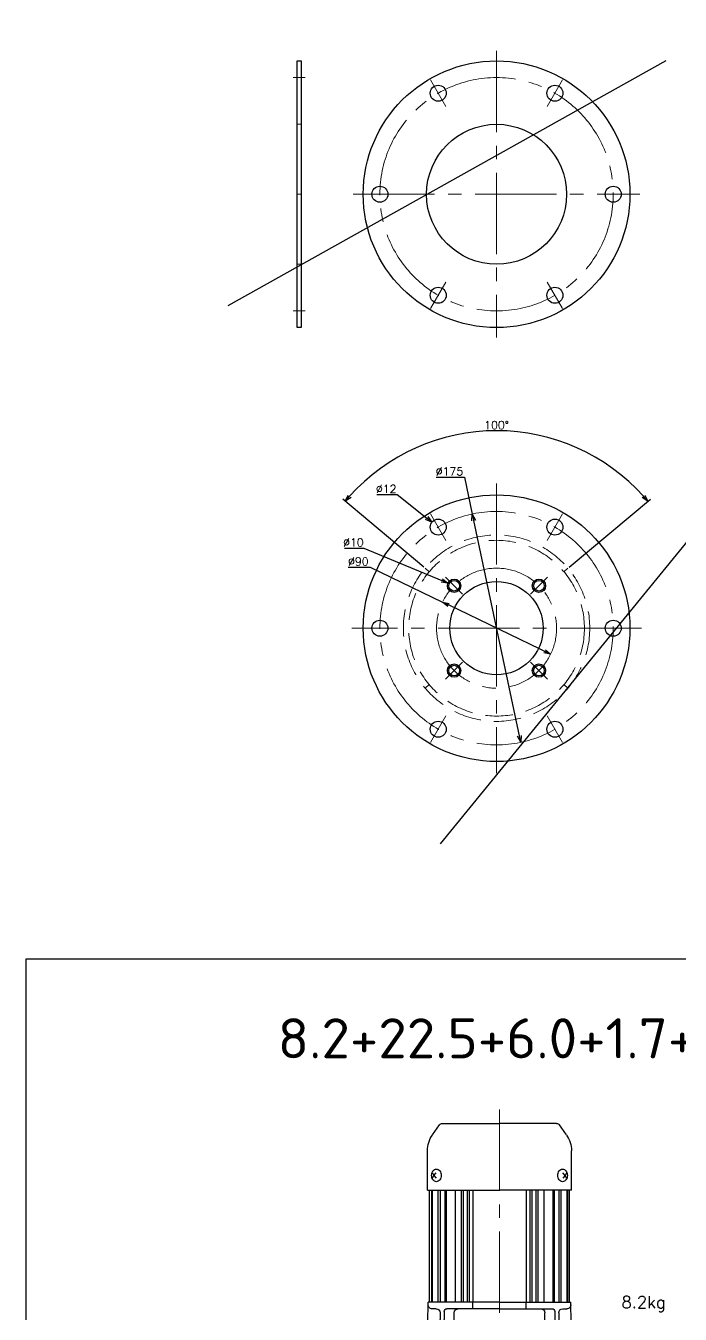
# Model space of a CAD drawing. Header units: millimetres. Extents: x 0 to 49006, y -7876 to 6995.
# Drawn here: x 14990 to 15481, y -5038 to -4072 of the extents above; entities that cross this region are included whole.
import ezdxf

# ---------------------------------------------------------------- set-up
doc = ezdxf.new("R2010")
doc.units = ezdxf.units.MM
doc.header["$LTSCALE"] = 3.2
doc.header["$PDMODE"] = 99
doc.header["$PDSIZE"] = 1
doc.linetypes.add('CENTER2', pattern=[28.575, 19.05, -3.175, 3.175, -3.175])
doc.linetypes.add('HIDDEN', pattern=[9.525, 6.35, -3.175])
for name, color, linetype, lineweight in [('04_HIDDEN', 2, 'HIDDEN', 13), ('05_CENTER', 4, 'CENTER2', 13), ('08_DIM', 3, 'Continuous', 13)]:
    doc.layers.add(name, color=color, linetype=linetype, lineweight=lineweight)
doc.layers.add('10_DRAFT', color=8, linetype='Continuous', lineweight=0, plot=False)
doc.styles.add('KSS_TXT', font='txt.shx', dxfattribs={"bigfont": 'extfont2.shx'})
doc.dimstyles.new('KSS_DIM', dxfattribs={"dimscale": 12, "dimtxt": 3, "dimasz": 2.5, "dimexe": 1.25, "dimexo": 0.625, "dimtad": 1, "dimdsep": 46, "dimtxsty": 'KSS_TXT', "dimblk": 'OPEN30', "dimcen": 0, "dimazin": 2, "dimtfac": 0.75, "dimtmove": 0, "dimatfit": 3, "dimldrblk": 'OPEN30', "dimfxl": 1.25, "dimtolj": 1, "dimarcsym": 0})
doc.dimstyles.new('KSS_DIM$3', dxfattribs={"dimscale": 12, "dimtxt": 3, "dimasz": 2.5, "dimexe": 1.25, "dimexo": 0.625, "dimtad": 1, "dimtih": 1, "dimtoh": 1, "dimdsep": 46, "dimtxsty": 'KSS_TXT', "dimblk": 'OPEN30', "dimcen": 0, "dimazin": 2, "dimtfac": 0.75, "dimtofl": 0, "dimtmove": 0, "dimatfit": 3, "dimldrblk": 'OPEN30', "dimfxl": 1.25, "dimtolj": 1, "dimarcsym": 0})

# ---------------------------------------------------------------- blocks, each defined once
blk = doc.blocks.new('_Open30')
at = {"color": 0, "linetype": 'ByBlock', "lineweight": -2}
for p, q in [((-1, 0.27), (0, 0)), ((0, 0), (-1, -0.27)), ((0, 0), (-1, 0))]:
    blk.add_line(p, q, dxfattribs=at)
blk = doc.blocks.new('*D556')
at = {"layer": '08_DIM', "color": 0, "lineweight": -2, "transparency": 16777216}
for p, q in [((15288.9, -4477.75), (15228.04, -4426.68)), ((15397.91, -4477.75), (15458.76, -4426.68))]:
    blk.add_line(p, q, dxfattribs=at)
blk.add_arc((15343.4, -4523.48), 148.09, 41.93459, 138.06541, dxfattribs=at)
at = {"layer": 'Defpoints', "color": 0, "transparency": 16777216}
for p in [(15385.87, -4381.61), (15289.85, -4478.55), (15293.69, -4481.76), (15393.12, -4481.76), (15396.95, -4478.55)]:
    blk.add_point(p, dxfattribs=at)
at = {"layer": '08_DIM', "color": 0, "lineweight": -2, "transparency": 16777216, "xscale": 5, "yscale": 5, "zscale": 5}
for p, rotation in [((15229.96, -4428.29), 229.0327034086436), ((15456.84, -4428.29), 310.9672965912969)]:
    blk.add_blockref('_Open30', p, dxfattribs=dict(at, rotation=rotation))
at = {"layer": '08_DIM', "color": 0, "transparency": 16777216, "insert": (15343.4, -4371.14), "char_height": 6, "attachment_point": 5, "style": 'KSS_TXT'}
blk.add_mtext('\\A1;100%%d', dxfattribs=at)
blk = doc.blocks.new('*D557')
at = {"layer": '08_DIM', "color": 0, "lineweight": -2, "transparency": 16777216}
for p, q in [((15232.11, -4477.73), (15248.61, -4477.73)), ((15248.61, -4477.73), (15302.88, -4503.92)), ((15383.93, -4543.04), (15307.38, -4506.09))]:
    blk.add_line(p, q, dxfattribs=at)
at = {"layer": 'Defpoints', "color": 0, "transparency": 16777216}
for p in [(15302.88, -4503.92), (15383.93, -4543.04)]:
    blk.add_point(p, dxfattribs=at)
at = {"layer": '08_DIM', "color": 0, "lineweight": -2, "transparency": 16777216, "xscale": 5, "yscale": 5, "zscale": 5}
for p, rotation in [((15302.88, -4503.92), 154.2343945091973), ((15383.93, -4543.04), 334.2343945091973)]:
    blk.add_blockref('_Open30', p, dxfattribs=dict(at, rotation=rotation))
at = {"layer": '08_DIM', "color": 0, "transparency": 16777216, "insert": (15239.73, -4473.48), "char_height": 6, "attachment_point": 5, "style": 'KSS_TXT'}
blk.add_mtext('\\A1;%%C90', dxfattribs=at)
blk = doc.blocks.new('*D558')
at = {"layer": '08_DIM', "color": 0, "lineweight": -2, "transparency": 16777216}
for p, q in [((15298.07, -4410.13), (15319.32, -4410.13)), ((15319.32, -4410.13), (15325.22, -4437.89)), ((15361.59, -4609.07), (15326.25, -4442.78))]:
    blk.add_line(p, q, dxfattribs=at)
at = {"layer": 'Defpoints', "color": 0, "transparency": 16777216}
for p in [(15325.22, -4437.89), (15361.59, -4609.07)]:
    blk.add_point(p, dxfattribs=at)
at = {"layer": '08_DIM', "color": 0, "lineweight": -2, "transparency": 16777216, "xscale": 5, "yscale": 5, "zscale": 5}
for p, rotation in [((15325.22, -4437.89), 101.9957711651134), ((15361.59, -4609.07), 281.9957711651134)]:
    blk.add_blockref('_Open30', p, dxfattribs=dict(at, rotation=rotation))
at = {"layer": '08_DIM', "color": 0, "transparency": 16777216, "insert": (15308.07, -4405.88), "char_height": 6, "attachment_point": 5, "style": 'KSS_TXT'}
blk.add_mtext('\\A1;%%C175', dxfattribs=at)
blk = doc.blocks.new('*D559')
at = {"layer": '08_DIM', "color": 0, "lineweight": -2, "transparency": 16777216}
for p, q in [((15253.61, -4423.32), (15268.86, -4423.32)), ((15268.86, -4423.32), (15291.03, -4440.87))]:
    blk.add_line(p, q, dxfattribs=at)
at = {"layer": 'Defpoints', "color": 0, "transparency": 16777216}
for p in [(15294.95, -4443.98), (15304.36, -4451.43)]:
    blk.add_point(p, dxfattribs=at)
at = {"layer": '08_DIM', "color": 0, "lineweight": -2, "transparency": 16777216, "xscale": 5, "yscale": 5, "zscale": 5, "rotation": 321.6243806502046}
blk.add_blockref('_Open30', (15294.95, -4443.98), dxfattribs=at)
at = {"layer": '08_DIM', "color": 0, "transparency": 16777216, "insert": (15260.61, -4419.07), "char_height": 6, "attachment_point": 5, "style": 'KSS_TXT'}
blk.add_mtext('\\A1;%%C12', dxfattribs=at)
blk = doc.blocks.new('*D577')
at = {"layer": '08_DIM', "color": 0, "lineweight": -2, "transparency": 16777216}
for p, q in [((15229.42, -4463.43), (15243.92, -4463.43)), ((15243.92, -4463.43), (15302.35, -4487.81))]:
    blk.add_line(p, q, dxfattribs=at)
at = {"layer": 'Defpoints', "color": 0, "transparency": 16777216}
for p in [(15306.97, -4489.74), (15316.2, -4493.59)]:
    blk.add_point(p, dxfattribs=at)
at = {"layer": '08_DIM', "color": 0, "lineweight": -2, "transparency": 16777216, "xscale": 5, "yscale": 5, "zscale": 5, "rotation": 337.3501879180703}
blk.add_blockref('_Open30', (15306.97, -4489.74), dxfattribs=at)
at = {"layer": '08_DIM', "color": 0, "transparency": 16777216, "insert": (15236.05, -4459.18), "char_height": 6, "attachment_point": 5, "style": 'KSS_TXT'}
blk.add_mtext('\\A1;%%C10', dxfattribs=at)
blk = doc.blocks.new('A$C53A17B47_1_1')
at = {"color": 0}
for centre, radius in [((0, 0), 100), ((-43.75, 75.78), 6), ((43.75, 75.78), 6), ((-31.82, 31.82), 5), ((-31.82, 31.82), 4), ((0, 0), 35), ((31.82, 31.82), 5), ((31.82, 31.82), 4), ((-87.5, 0), 6), ((87.5, 0), 6), ((-31.82, -31.82), 5), ((-31.82, -31.82), 4), ((31.82, -31.82), 5), ((31.82, -31.82), 4), ((-43.75, -75.78), 6), ((43.75, -75.78), 6)]:
    blk.add_circle(centre, radius, dxfattribs=at)
at = {"layer": '04_HIDDEN'}
for p, q in [((-53.55, 44.93), (-50.48, 42.36)), ((53.55, 44.93), (50.48, 42.36)), ((-53.55, -44.93), (-50.48, -42.36)), ((53.55, -44.93), (50.48, -42.36))]:
    blk.add_line(p, q, dxfattribs=at)
for radius in [69.9, 65.9]:
    blk.add_circle((0, 0), radius, dxfattribs=at)
at = {"layer": '05_CENTER'}
for p, q in [((0, 108.61), (0, -108.61)), ((-37.99, 65.81), (-49.51, 85.75)), ((37.99, 65.81), (49.51, 85.75)), ((-25.45, 25.45), (-38.19, 38.19)), ((25.45, 25.45), (38.19, 38.19)), ((108.61, 0), (-108.61, 0)), ((-25.45, -25.45), (-38.19, -38.19)), ((25.45, -25.45), (38.19, -38.19)), ((-37.99, -65.81), (-49.51, -85.75)), ((37.99, -65.81), (49.51, -85.75))]:
    blk.add_line(p, q, dxfattribs=at)
for radius in [87.5, 45]:
    blk.add_circle((0, 0), radius, dxfattribs=at)
blk = doc.blocks.new('GM-SHYF-RH 0.2kW、1／30、200V、60Hzb_1_1')
at = {"color": 0}
for p, q in [((-241.32, 101.77), (-248.89, 96.47)), ((-200, 105.5), (-229.5, 105.5)), ((-213, 101.82), (-211, 100.64)), ((-211, 100.64), (-213, 98.99)), ((-209, 101.82), (-211, 100.64)), ((-211, 100.64), (-209, 98.99)), ((-200, 105.5), (-200, 51.5)), ((-116, 104), (-200, 104)), ((-200, 102.5), (-116, 102.5)), ((-200, 102), (-116, 102)), ((-200, 97.63), (-116, 97.63)), ((-100.49, 105.22), (-116, 104.95)), ((-116, 51.5), (-116, 105)), ((-111, 99), (-111, 102.03)), ((-98, 102.26), (-98, 85)), ((-98, 102.26), (-98, 51.5)), ((37.5, 99), (-37.5, 99)), ((-37.5, 95), (-37.5, 99)), ((-19, 102), (-19, 99)), ((18, 103), (-18, 103)), ((19, 102), (19, 99)), ((37.5, 95), (37.5, 99)), ((-250, 94.34), (-250, 51.5)), ((-200.16, 91.54), (-116, 91.54)), ((-200, 96), (-116, 96)), ((-200, 92.54), (-116, 92.54)), ((-111, 51.5), (-111, 90.93)), ((-109, 92.93), (-103, 92.93)), ((-108, 96), (-103, 96)), ((-98, 88.39), (-98, 91)), ((-88.83, 93), (-95, 93)), ((-86.83, 95), (0, 95)), ((-86.83, 85.5), (-86.83, 95)), ((0, 95), (52.02, 95)), ((52.02, 85.5), (52.02, 95)), ((-200, 84.8), (-116, 84.8)), ((-200, 80.26), (-116, 80.26)), ((-200, 78.78), (-116, 78.78)), ((-101, 85.39), (-108, 85.39)), ((-87.99, 19), (-86.83, 85.5)), ((53.18, 19), (52.02, 85.5)), ((-200, 75.68), (-116, 75.68)), ((-200, 74.34), (-116, 74.34)), ((-200, 71.5), (-116, 71.5)), ((-111, 71.5), (-116, 71.5)), ((-250, 8.66), (-250, 51.5)), ((-200, -2.5), (-200, 51.5)), ((-116, 51.5), (-116, -2)), ((-111, 51.5), (-111, 12.07)), ((-98, 0.74), (-98, 51.5)), ((-200, 31.5), (-116, 31.5)), ((-111, 31.5), (-116, 31.5)), ((-200, 28.66), (-116, 28.66)), ((-200, 27.32), (-116, 27.32)), ((-200, 24.22), (-116, 24.22)), ((-200, 22.74), (-116, 22.74)), ((-89.99, 21), (-95, 21)), ((-200.16, 11.46), (-116, 11.46)), ((-200, 18.2), (-116, 18.2)), ((-200, 10.46), (-116, 10.46)), ((-109, 10.07), (-103, 10.07)), ((-101, 17.61), (-108, 17.61)), ((-98, 14.61), (-98, 12)), ((-87.99, 19), (53.19, 19)), ((-87.98, 19), (-87.79, 8)), ((53.19, 19), (53, 8)), ((-241.32, 1.23), (-248.89, 6.53)), ((-211, 2.36), (-213, 4.01)), ((-213, 1.18), (-211, 2.36)), ((-211, 2.36), (-209, 4.01)), ((-209, 1.18), (-211, 2.36)), ((-200, 7), (-116, 7)), ((-200, 5.37), (-116, 5.37)), ((-200, 1), (-116, 1)), ((-200, 0.5), (-116, 0.5)), ((-111, 4), (-111, 0.97)), ((-108, 7), (-103, 7)), ((-98, 0.74), (-98, 7)), ((53, 8), (-87.79, 8)), ((-73.12, 8), (-59.09, 8)), ((-37.5, 4), (-37.5, 8)), ((37.5, 4), (-37.5, 4)), ((-19, 1), (-19, 4)), ((18, 0), (-18, 0)), ((19, 1), (19, 4)), ((37.5, 4), (37.5, 8)), ((-200, -2.5), (-229.5, -2.5)), ((-116, -1), (-200, -1)), ((-100.49, -2.22), (-116, -1.95))]:
    blk.add_line(p, q, dxfattribs=at)
for points in [[(-206.3, 98.83), (-206.39, 99.53), (-206.66, 100.21), (-207.09, 100.83), (-207.68, 101.38), (-208.39, 101.82), (-209.2, 102.16), (-210.08, 102.36), (-211, 102.43), (-211.92, 102.36), (-212.8, 102.16), (-213.61, 101.82), (-214.32, 101.38), (-214.91, 100.83), (-215.34, 100.21), (-215.61, 99.53), (-215.7, 98.83), (-215.61, 98.12), (-215.34, 97.45), (-214.91, 96.83), (-214.32, 96.28), (-213.61, 95.83), (-212.8, 95.5), (-211.92, 95.29), (-211, 95.22), (-210.08, 95.29), (-209.2, 95.5), (-208.39, 95.83), (-207.68, 96.28), (-207.09, 96.83), (-206.66, 97.45), (-206.39, 98.12)], [(-206.3, 4.17), (-206.39, 4.88), (-206.66, 5.55), (-207.09, 6.17), (-207.68, 6.72), (-208.39, 7.17), (-209.2, 7.5), (-210.08, 7.71), (-211, 7.78), (-211.92, 7.71), (-212.8, 7.5), (-213.61, 7.17), (-214.32, 6.72), (-214.91, 6.17), (-215.34, 5.55), (-215.61, 4.88), (-215.7, 4.17), (-215.61, 3.47), (-215.34, 2.79), (-214.91, 2.17), (-214.32, 1.62), (-213.61, 1.18), (-212.8, 0.84), (-211.92, 0.64), (-211, 0.57), (-210.08, 0.64), (-209.2, 0.84), (-208.39, 1.18), (-207.68, 1.62), (-207.09, 2.17), (-206.66, 2.79), (-206.39, 3.47)]]:
    blk.add_lwpolyline(points, close=True, dxfattribs=at)
for centre, radius, start, end in [((-229.5, 84.9), 20.6, 90, 125), ((-114, 102.03), 3, 0, 91), ((-108, 99), 3, 180, 270), ((-101, 102.26), 3, 0, 91), ((-101, 102.26), 3, 0, 91), ((-18, 102), 1, 90, 180), ((18, 102), 1, 0, 90), ((-247.4, 94.34), 2.6, 125, 180), ((-109, 90.93), 2, 90, 180), ((-103, 91), 5, 0, 90), ((-103, 87.93), 5, 0, 90), ((-95, 96), 3, 180, 270), ((-88.83, 95), 2, 270, 0), ((-108, 82.39), 3, 90, 180), ((-101, 82.39), 3, 0, 90), ((-108, 20.61), 3, 180, 270), ((-101, 20.61), 3, 270, 0), ((-95, 18), 3, 90, 180), ((-89.99, 19), 2, 0, 90), ((-109, 12.07), 2, 180, 270), ((-103, 15.07), 5, 270, 0), ((-103, 12), 5, 270, 0), ((-247.4, 8.66), 2.6, 180, 235), ((-229.5, 18.1), 20.6, 235, 270), ((-114, 0.97), 3, 269, 0), ((-108, 4), 3, 90, 180), ((-101, 0.74), 3, 269, 0), ((-101, 0.74), 3, 269, 0), ((-18, 1), 1, 180, 270), ((18, 1), 1, 270, 0)]:
    blk.add_arc(centre, radius, start, end, dxfattribs=at)
at = {"layer": '04_HIDDEN', "color": 0}
for p, q in [((-12.5, 82.35), (-12.5, 103)), ((-4, 103), (-4, 0)), ((4, 103), (4, 0)), ((12.5, 82.35), (12.5, 103)), ((-83, 95), (-83, 84)), ((-69, 95), (-69, 84)), ((35, 95), (35, 84)), ((49, 95), (49, 84)), ((-69, 84), (-83, 84)), ((-80.5, 19), (-80.5, 84)), ((-71.5, 19), (-71.5, 84)), ((-13.5, 81), (-13.5, 82.35)), ((13.5, 82.35), (-13.5, 82.35)), ((13.5, 81), (-13.5, 81)), ((-12.5, 65), (-12.5, 81)), ((12.5, 65), (12.5, 81)), ((13.5, 81), (13.5, 82.35)), ((49, 84), (35, 84)), ((37.5, 19), (37.5, 84)), ((46.5, 19), (46.5, 84)), ((13, 65), (-13, 65)), ((-13, 38), (-13, 65)), ((13, 38), (13, 65)), ((13, 38), (-13, 38)), ((-12.5, 22), (-12.5, 38)), ((12.5, 22), (12.5, 38)), ((-13.5, 20.65), (-13.5, 22)), ((13.5, 22), (-13.5, 22)), ((13.5, 20.65), (-13.5, 20.65)), ((-12.5, 0), (-12.5, 20.65)), ((12.5, 0), (12.5, 20.65)), ((13.5, 20.65), (13.5, 22)), ((-83, 8), (-83, 19)), ((-69, 19), (-83, 19)), ((-69, 8), (-69, 19)), ((35, 8), (35, 19)), ((49, 19), (35, 19)), ((49, 8), (49, 19))]:
    blk.add_line(p, q, dxfattribs=at)
at = {"layer": '05_CENTER', "color": 0}
for p, q in [((-76, 4.75), (-76, 98.25)), ((0, 0), (0, 103)), ((42, 4.75), (42, 98.25)), ((-260.39, 51.5), (56.97, 51.5))]:
    blk.add_line(p, q, dxfattribs=at)
blk = doc.blocks.new('A$C2A4E16F4_1_1')
at = {"color": 3}
blk.add_lwpolyline([(-3, 100), (0, 100), (0, -100), (-3, -100)], close=True, dxfattribs=at)
at = {"layer": '04_HIDDEN', "color": 3}
for p, q in [((0, 52.5), (-3, 52.5)), ((0, -52.5), (-3, -52.5))]:
    blk.add_line(p, q, dxfattribs=at)
at = {"layer": '05_CENTER'}
for p, q in [((-6.05, 87.5), (3.09, 87.5)), ((-6.05, -87.5), (3.09, -87.5))]:
    blk.add_line(p, q, dxfattribs=at)
at = {"layer": '10_DRAFT'}
blk.add_line((0, 0), (-3, 0), dxfattribs=at)
blk = doc.blocks.new('A$C4FB2396F_1_1')
at = {"color": 3}
for centre, radius in [((0, 0), 100), ((-43.75, 75.78), 6), ((43.75, 75.78), 6), ((0, 0), 52.5), ((-87.5, 0), 6), ((87.5, 0), 6), ((-43.75, -75.78), 6), ((43.75, -75.78), 6)]:
    blk.add_circle(centre, radius, dxfattribs=at)
at = {"layer": '05_CENTER'}
for p, q in [((0, 107.51), (0, -107.51)), ((-37.99, 65.81), (-49.51, 85.75)), ((37.99, 65.81), (49.51, 85.75)), ((-107.51, 0), (107.51, 0)), ((-37.99, -65.81), (-49.51, -85.75)), ((37.99, -65.81), (49.51, -85.75))]:
    blk.add_line(p, q, dxfattribs=at)
blk.add_circle((0, 0), 87.5, dxfattribs=at)

msp = doc.modelspace()

# ---------------------------------------------------------------- linework, layer by layer
at = {"color": 3}
for p, q in [((15801.659, -4071.699), (15301.105, -4685.182)), ((15470.384, -4097.95), (15141.945, -4281.837))]:
    msp.add_line(p, q, dxfattribs=at)
msp.add_lwpolyline([(14990.325, -5625.673), (16322.701, -5625.673), (16322.701, -4771.598), (14990.325, -4771.598)], close=True, dxfattribs=at)

# ---------------------------------------------------------------- block references
for name, p in [('A$C4FB2396F_1_1', (15343.401, -4198.054)), ('A$C2A4E16F4_1_1', (15196.895, -4198.054)), ('A$C53A17B47_1_1', (15343.401, -4523.481))]:
    msp.add_blockref(name, p)
at = {"color": 4, "xscale": -1, "rotation": 89.99999999999991}
msp.add_blockref('GM-SHYF-RH 0.2kW、1／30、200V、60Hzb_1_1', (15397.101, -5144.89), dxfattribs=at)

# ---------------------------------------------------------------- texts
at = {"color": 1, "style": 'KSS_TXT'}
for s, height, p in [('8.2+22.5+6.0+1.7+8.7+0.69=47.79kg+α=50kg', 30, (15179.243, -4846.047)), ('8.2kg', 9, (15437.091, -5033.413))]:
    msp.add_text(s, height=height, dxfattribs=at).set_placement(p)

# ---------------------------------------------------------------- dimensions: what is measured, and where the dimension line sits
at = {"layer": '08_DIM'}
dim = msp.add_angular_dim_2l(base=(15385.874, -4381.613), line1=((15396.948, -4478.55), (15393.118, -4481.764)), line2=((15289.855, -4478.55), (15293.685, -4481.764)), dimstyle='KSS_DIM', override={"dimscale": 2, "dimarcsym": 1}, dxfattribs=at)
dim.commit()
dim.dimension.update_dxf_attribs({"geometry": '*D556', "text_midpoint": (15343.401, -4371.142)})
for p1, p2, override, picture, middle in [((15361.587, -4609.07), (15325.216, -4437.892), {"dimscale": 2, "dimpost": '%%C<>', "dimtix": 1, "dimatfit": 2, "dimarcsym": 1}, '*D558', (15308.067, -4410.13)), ((15304.355, -4451.429), (15294.948, -4443.979), {"dimscale": 2, "dimpost": '%%C<>', "dimarcsym": 1}, '*D559', (15260.607, -4423.317)), ((15316.196, -4493.587), (15306.967, -4489.736), {"dimscale": 2, "dimpost": '%%C<>', "dimarcsym": 1}, '*D577', (15236.046, -4463.428)), ((15383.928, -4543.042), (15302.875, -4503.92), {"dimscale": 2, "dimpost": '%%C<>', "dimtix": 1, "dimatfit": 2, "dimarcsym": 1}, '*D557', (15239.734, -4477.727))]:
    dim = msp.add_diameter_dim_2p(p1=p1, p2=p2, dimstyle='KSS_DIM$3', override=override, dxfattribs=at)
    dim.commit()
    dim.dimension.update_dxf_attribs({"geometry": picture, "text_midpoint": middle, "dimtype": 163})

doc.saveas('drawing.dxf')
